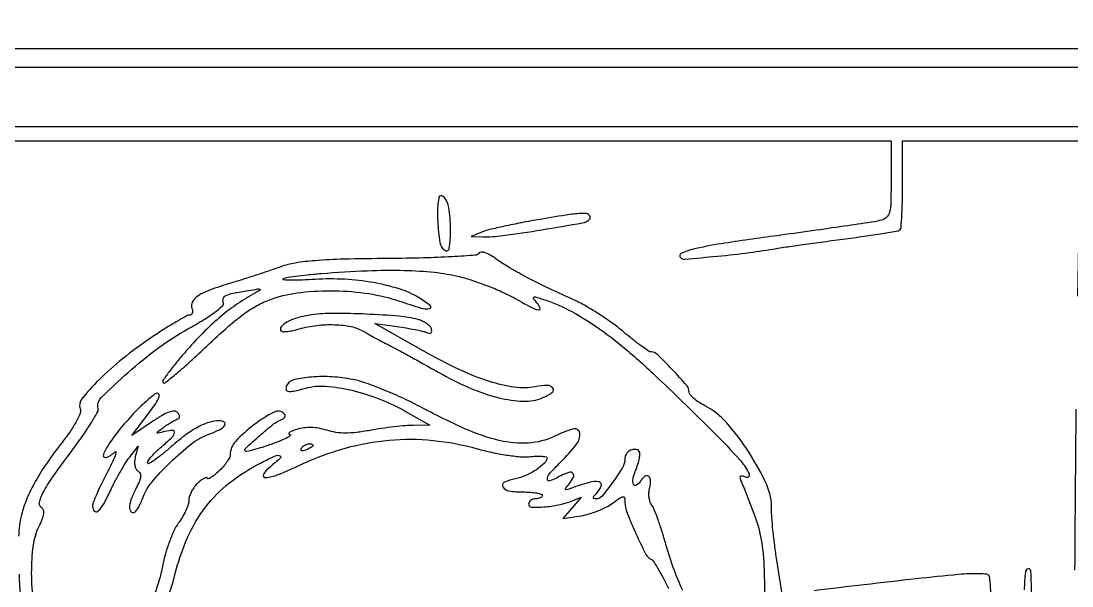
# Model space of a CAD drawing. Extents: x 33 to 995, y 30 to 1513.
# Drawn here: x 444.4 to 673.4, y 1057 to 1180.1 of the extents above; entities that cross this region are included whole.
import ezdxf

# ---------------------------------------------------------------- set-up
doc = ezdxf.new("R2010")
doc.units = 0

msp = doc.modelspace()

# ---------------------------------------------------------------- linework, layer by layer
for points in [[(969.036452, 1225.056595, -0.000004), (969.039353, 1088.299549, -0.000008), (969.038944, 928.132759, -0.000006), (969.033447, 745.616071)], [(276.975462, 751.66875, 0.000287), (291.244919, 723.455401, 0.000683), (301.894641, 702.5, -0.000082), (311.121065, 684.399125, -0.000073), (320.711442, 665.569818, -0.000073), (329.335168, 648.62616, -0.000225), (335.160797, 637.163211), (346.5, 614.826422), (501, 614.908769, -0.000002), (561.298067, 614.940643, -0.000003), (614.572792, 614.968231, -0.000002), (659.799513, 614.99122, -0.000053), (670.673333, 614.995558), (685.846667, 615)], [(56.838383, 550.971158, 0.000004), (56.774237, 658.613587, 0.000005), (56.715227, 754.844653, 0.000003), (56.664187, 835.950257, 0.000067), (56.646079, 859.5, -0.000403), (56.643947, 881.789623, -0.00003), (56.690827, 942.55625, -0.000042), (56.757144, 1015.035999, -0.000032), (56.841506, 1094.5), (57.067621, 1295.5)], [(972.956293, 313.397605, 0.000039), (972.978038, 768.984398, 0.000039), (972.928152, 1226.063636, 0.000618)], [(53.508353, 1474.214499, 0.000027), (53.251612, 1321.329098, 0.00033), (53.052888, 1115.372179, 0.000076), (53, 768.50806), (53, 62.314567)], [(38.822837, 332.31249, -0.000046), (38.889141, 769.339498, -0.000051), (39.034879, 1189.135476, -0.000465), (39.288314, 1372.643788, -0.000087), (39.584884, 1491.939655, -0.098597), (40.571108, 1496.824427, -0.031477), (42.041633, 1499.802126, -0.045918), (43.725173, 1502.193461, -0.046088), (45.811833, 1504.231037, -0.032025), (48.5, 1506.13944, -0.137776), (53.048935, 1507.445047, -0.000422), (114.224298, 1507.740408, -0.000933), (216.862219, 1507.95772, -0.000061), (514.602117, 1507.996262), (977.704234, 1508), (981.07832, 1505.726203, -0.029148), (982.52989, 1504.619797, -0.018066), (984.105016, 1503.165079, -0.018106), (985.561024, 1501.610852, -0.030905), (986.643885, 1500.200472), (988.835363, 1496.948538), (989.233898, 772.224269), (989.632433, 47.5)], [(995.005458, 43.718342), (994.752729, 770.609171), (994.5, 1497.5), (991.694724, 1502.272392, 0.032229), (990.320582, 1504.29898, 0.021357), (988.502755, 1506.444128, 0.02152), (986.549572, 1508.384329, 0.038625), (984.767769, 1509.772392), (980.646091, 1512.5), (515.573046, 1512.712577, 0.000094), (263.010968, 1512.780544, 0.000625), (137.080546, 1512.633358, 0.000111), (51.337268, 1512.406859, 0.105014), (47.5, 1511.580442, 0.060151), (44.399911, 1509.715644, 0.033004), (41.086923, 1506.764579, 0.032003), (38.025614, 1503.225534, 0.039426), (35.669775, 1499.552908), (33.5, 1495.5), (33.247266, 770.21552, 0.000036), (33.115334, 293.12885, 0.000631)], [(681.5, 1156.987355), (513.806038, 1156.993677), (346.112075, 1157), (337.929995, 1140.75, -0.000914), (334.449413, 1133.868725, -0.000781), (330.757014, 1126.629688, -0.000786), (327.379445, 1120.058844, -0.002243), (325.001063, 1115.5, 0.000607), (319.966674, 1105.926701, 0.000307), (313.646141, 1093.854211, 0.000156), (303.803707, 1075.012306, 0.000025), (284.486637, 1038, -0.000146), (274.223598, 1018.347231, -0.000112), (263.012605, 996.90625, -0.000114)], [(695.790391, 1174), (513.415519, 1174), (331.040648, 1174), (328.900264, 1169.75, -0.002499), (327.739155, 1167.472872, -0.000644), (325.842834, 1163.810937, -0.000656), (323.669274, 1159.640234, -0.000668), (321.497637, 1155.5, 0.001499), (308.591964, 1130.795557, 0.000904), (293.435553, 1101.439793, 0.000653), (273.797652, 1063.111719, 0.000241), (246.194756, 1009, -0.000334)], [(283.926435, 1073.86576, -0.000752), (295.59842, 1096.543761, -0.000947), (306.474496, 1117.5, 0.000478), (312.518146, 1129.118354, 0.000463), (318.604816, 1140.873438, 0.000457), (323.941856, 1151.227408, 0.001709), (327.26829, 1157.75), (333.462951, 1170), (513.496437, 1170), (693.529923, 1170)], [(49.921437, 30.277249, 0.000009), (186.426532, 30.187823, 0.000194)], [(374.328114, 1154), (504.164057, 1154), (634, 1154), (634, 1145.616631, -0.005548), (633.944099, 1140.578463, -0.052921), (633.66995, 1138.447263, -0.142971), (633.033873, 1137.330366, -0.129036), (631.872098, 1136.676804, -0.026108), (630.355305, 1136.363687, -0.00096), (624.555774, 1135.490446, -0.001748), (617.69042, 1134.49472, -0.001226), (609.953579, 1133.419547, 0.002977), (597.723276, 1131.676254, 0.018491), (591.494106, 1130.513646, 0.042269), (588.358221, 1129.523015, 0.535228), (588.155731, 1128.510935, 0.222055), (589.029303, 1128.193661, 0.002005), (596.140072, 1128.854372, 0.007408), (603.164263, 1129.640671, 0.012642), (609, 1130.53207, -0.008659), (610.572852, 1130.785159, -0.000898), (614.284645, 1131.309861, -0.001116), (618.709379, 1131.917182, -0.000892), (623.479643, 1132.552421, 0.003466), (628.108836, 1133.193137, 0.005376), (632.093121, 1133.816583, 0.001875), (635.509955, 1134.402123, 0.154187), (635.979643, 1134.64631, 0.181779), (636.188664, 1135.107208, 0.003454), (636.347145, 1137.779958, 0.007918), (636.462357, 1140.936695, 0.005161), (636.5, 1144.583333), (636.5, 1154), (658.148761, 1154), (679.797522, 1154)], [(675.009768, 1139.874065, 0.000308), (674.626751, 1120.15601, 0.002307)], [(676.246068, 1119.851538, 0.000302), (675.986329, 1139.633308, 0.339895)], [(610.328417, 1054.83903), (609.102191, 1062.669515, -0.00664), (608.639545, 1065.904396, -0.00665), (608.263212, 1069.148886, -0.006525), (608.009512, 1071.987848, -0.026147), (607.968025, 1073.73095, 0.113656), (606.904227, 1079.03724, 0.037175), (603.065423, 1086.089014, 0.037598), (598.134825, 1092.602009, 0.09281), (593.428524, 1096.27389, -0.025353), (592.11577, 1097.039811, -0.033256), (591.007129, 1097.874484, -0.03513), (590.213734, 1098.662601, -0.181583), (590, 1099.231727, 0.179951), (589.45867, 1100.687128, 0.011349), (586.343473, 1104.134129, 0.01091), (583.068864, 1107.44829, 0.194805), (581.706545, 1108, -0.151077), (581.154028, 1108.170844, -0.007317), (579.564105, 1109.292527, -0.011368), (577.70072, 1110.714303, -0.007904), (575.659492, 1112.400093, 0.021666), (573.249212, 1114.28156, 0.013196), (570.253101, 1116.301032, 0.013216), (567.1712, 1118.149519, 0.022719), (564.5, 1119.501033, -0.005755), (558.824366, 1122.134841, -0.010365), (554.243231, 1124.443028, -0.012579), (550.56367, 1126.513833, -0.02317), (547.698689, 1128.407687, 0.028181), (546.508261, 1129.177582, 0.055427), (545.474295, 1129.623281, 0.081347), (544.677314, 1129.730648, 0.234426), (544.198689, 1129.475994, -0.223271), (543.455698, 1129.060241, -0.003298), (538.328081, 1128.730467, -0.007921), (532.106947, 1128.470352, -0.004375), (524.5, 1128.339533, 0.00374), (514.740601, 1128.184107, 0.013336), (508.501569, 1127.871428, 0.020618), (504.164683, 1127.357391, 0.04793), (501, 1126.532461, -0.005998), (498.828498, 1125.76729, -0.002692), (495.957931, 1124.811536, -0.002664), (492.913098, 1123.833861, -0.003622), (490.154658, 1122.986246, 0.01346), (485.500792, 1121.455371, 0.058851), (482.912103, 1120.165445, 0.129447), (481.745666, 1118.871153, 0.213778), (481.66643, 1117.426887, -0.067474), (481.795183, 1116.881087, -0.115205), (481.733625, 1116.419148, -0.152418), (481.495408, 1116.114973, -0.152133), (481.126283, 1116, 0.127909), (480.423648, 1115.817264, 0.005675), (478.222744, 1114.55646, 0.009262), (475.633378, 1112.968564, 0.006458), (472.769294, 1111.085821, 0.020193), (466.555698, 1106.509278, 0.027567), (461.37638, 1101.871151, 0.024973), (457.655491, 1097.758354, 0.269205), (457.312654, 1095.62762, -0.188422), (457.30688, 1094.676504, -0.029029), (456.493226, 1092.932787, -0.026923), (455.175002, 1090.775284, -0.015224), (453.362364, 1088.303476, 0.014417), (450.040251, 1083.78856, 0.023701), (447.529174, 1079.766647, 0.02767), (445.712642, 1076.057526, 0.036715), (444.507249, 1072.5, 0.060236), (443.893494, 1067.911278, 0.012004)], [(447.119937, 1053.39386, -0.030385), (446.729291, 1059.827532, -0.030231), (447.096892, 1065.891181, -0.08585), (448.312791, 1069.932182, 0.019564), (449.047472, 1071.55795, 0.060378), (449.362414, 1072.719843, 0.105676), (449.308547, 1073.528932, 0.187185), (448.910995, 1074.055008, -0.315516), (448.414622, 1075.209799, -0.072291), (449.183826, 1077.31946, -0.031495), (451.341697, 1080.784895, -0.005506), (455.881151, 1086.998935, 0.009159), (458.009469, 1089.957519, 0.013452), (459.760948, 1092.640267, 0.00874), (461.106051, 1094.91505, 0.187723), (461.217047, 1095.67305, -0.259132), (461.900938, 1098.039019, -0.014293), (467.725617, 1103.505864, -0.022118), (474.439905, 1108.945525, -0.033484), (480.76914, 1113, 0.011), (484.155126, 1114.960288, 0.02408), (486.635959, 1116.639161, 0.024715), (488.302794, 1118.021921, 0.301496), (488.492835, 1118.787854, -0.177902), (488.501359, 1119.669434, -0.194047), (489.079947, 1120.296616, -0.062854), (490.571788, 1120.785711, -0.007498), (494, 1121.396329, -0.004008), (495.976436, 1121.701623, -0.122034), (496.470863, 1121.653199, -0.624542), (496.493563, 1121.454516, -0.016214), (495.5, 1120.864885, 0.023121), (491.60213, 1118.478297, 0.024917), (488.041256, 1115.796739, 0.022698), (484.497284, 1112.556412, 0.014199), (480.638492, 1108.466593, 0.008782), (478.433253, 1105.902942, 0.014439), (476.670452, 1103.649999, 0.008082), (475.320212, 1101.754274, 0.361671), (475.361327, 1101.30534, 0.382854), (475.817743, 1101.280614, 0.00425), (478.410868, 1103.40195, 0.010366), (481.438304, 1106.029959, 0.00625), (484.922176, 1109.263305, -0.008943), (489.622148, 1113.578412, -0.02472), (493.127214, 1116.386358, -0.034054), (496.143503, 1118.268637, -0.04149), (499.199341, 1119.585529, -0.052361), (505.385354, 1120.964516, -0.033313), (512.76076, 1121.319586, -0.032905), (520.267512, 1120.685393, -0.044761), (526.86672, 1119.073726, 0.009088), (531.592381, 1117.555689, 0.117965), (533.424239, 1117.449689, 0.650157), (533.579861, 1118.083477, 0.028063), (531.051532, 1119.822467, 0.061418), (526.832667, 1121.72524, 0.031814), (521.203927, 1123.087238, 0.029834), (514.879512, 1123.812333, 0.029656), (508.500973, 1123.781756, -0.006986), (505.651023, 1123.638809, -0.013262), (503.353917, 1123.61671, -0.010615), (501.644706, 1123.681918, -0.645767), (501.56182, 1123.899056, -0.157215), (502.06456, 1124.158732, -0.005625), (504.236711, 1124.495134, -0.009881), (506.846969, 1124.816863, -0.00671), (509.829431, 1125.084378, -0.008345), (519.912964, 1125.683516, -0.016449), (527.938328, 1125.761874, -0.020534), (534.481927, 1125.341237, -0.033909), (539.936111, 1124.387865, -0.019105), (542.82255, 1123.56084, -0.012585), (546.076365, 1122.400984, -0.01267), (549.189278, 1121.110752, -0.023792), (551.621727, 1119.887865, 0.006503), (555.451923, 1117.793403, 0.06388), (557.171048, 1117.146686, 0.590043), (557.510289, 1117.520544, 0.091122), (556.880287, 1118.644246, -0.012688), (556.112098, 1119.619166, -0.409233), (556.149107, 1119.89183, -0.237184), (556.501808, 1119.960851, -0.006874), (558.007842, 1119.51756, -0.045809), (563.643324, 1117.190784, -0.029478), (569.703461, 1113.541227, -0.025146), (576.260853, 1108.543093, -0.015852), (583.415464, 1102.098262, -0.003208), (595.080693, 1090.755811, -0.017183), (601.182224, 1084.318802, -0.072589), (603.056952, 1081.453378, -0.67378), (602.34953, 1080.696114, 0.030867), (601.482942, 1080.968645, 0.313231), (601.148714, 1080.841266, 0.235447), (601.092613, 1080.434643, 0.020166), (601.479757, 1079.423609, -0.016222), (604.457029, 1071.828273, -0.048133), (605.812513, 1066.405602, -0.032644), (606.365532, 1059.797234, -0.00448), (606.493696, 1045.966521, -0.002656)], [(703.379674, 1077.199471, 0.00003), (702.954765, 1065.209168, 0.00003), (702.494555, 1052.178972, 0.000036)], [(588.633892, 1056.009594, -0.021797), (586.545301, 1061.058468, -0.019297), (584.808955, 1066.47784, 0.008489), (583.988768, 1069.241951, 0.010621), (583.130269, 1071.775821, 0.008977), (582.331219, 1073.861485, 0.07738), (581.821687, 1074.714854, -0.100224), (581.465812, 1075.377346, -0.045975), (581.268914, 1076.342335, -0.043025), (581.243406, 1077.432405, -0.045858), (581.407385, 1078.487014, 0.066532), (581.58188, 1080.02414, 0.223716), (581.143903, 1080.908108, 0.334864), (580.36577, 1080.927053, 0.09915), (579.5, 1080, -0.09399), (578.543576, 1078.954651, -0.484397), (577.89199, 1079.127857, -0.160183), (577.771824, 1080.442705, -0.042338), (578.426428, 1082.478159, 0.024126), (578.949185, 1083.921287, 0.043396), (579.2146, 1085.151099, 0.056215), (579.227107, 1086.076961, 0.233726), (578.939848, 1086.537176, 0.152329), (577.995188, 1086.779637, 0.129212), (577.009608, 1086.466, 0.122652), (576.26898, 1085.689284, 0.13011), (576, 1084.673118, -0.136495), (575.494718, 1082.856678, -0.020189), (573.377922, 1079.646793, -0.016918), (571.02012, 1076.591196, -0.223556), (569.763949, 1076, -0.064902), (569.27328, 1076.06396, -0.348566), (569.122997, 1076.265487, -0.169557), (569.253367, 1076.605689, -0.020885), (569.8, 1077.2, 0.103645), (570.853264, 1078.811675, 0.465047), (570.384065, 1079.674021, 0.119952), (568.233702, 1079.594726, 0.020839), (564.342901, 1078.317034, -0.009783), (563.256972, 1077.933635, -0.386361), (563.042784, 1078.028657, -0.274431), (563.076028, 1078.304786, -0.006881), (563.892501, 1079.336935, 0.054756), (564.798907, 1080.739866, 0.322743), (564.667199, 1081.555142, 0.278958), (563.796693, 1081.77017, 0.047405), (562.151388, 1081.08102, -0.023639), (559.675716, 1079.903014, -0.519289), (559.100288, 1080.264629, -0.199969), (559.496269, 1081.37376, -0.011939), (562, 1084, 0.028974), (565.480301, 1087.908852, 0.201835), (566.151184, 1090.321519, 0.448504), (564.847111, 1091.214595, 0.057247), (561.249569, 1089.872323, -0.092022), (555.696455, 1088.22758, -0.076295), (549.52886, 1088.523057, -0.053249), (541.940208, 1090.925205, -0.01951), (531.803873, 1095.846382, 0.014003), (527.816807, 1097.836646, 0.01213), (523.530688, 1099.703244, 0.012292), (519.564754, 1101.204588, 0.034543), (516.704853, 1101.990697, 0.034916), (512.2425, 1102.571303, 0.034871), (507.740834, 1102.525684, 0.034009), (503.985431, 1101.966402, 0.203071), (502.405105, 1100.846456, 0.137004), (502.141045, 1099.932508, 0.365114), (502.542556, 1099.447215, 0.098691), (503.837392, 1099.469616, 0.01384), (506.447645, 1100.113155, -0.087218), (510.761216, 1100.525944, -0.037998), (516.466562, 1099.637097, -0.035696), (522.609807, 1097.724175, -0.036893), (528.348153, 1094.973555), (533.5, 1092.018768), (529.933659, 1092.009384, 0.020557), (528.160078, 1091.93176, 0.007704), (525.682955, 1091.682583, 0.007617), (522.990006, 1091.328066, 0.009168), (520.47123, 1090.910049, -0.015929), (517.50872, 1090.459456, -0.030527), (515.109109, 1090.319996, -0.036459), (513.023598, 1090.478525, -0.039363), (511.03757, 1090.93818, 0.031805), (509.306048, 1091.36657, 0.03803), (507.634919, 1091.539179, 0.039954), (506.031028, 1091.454149, 0.042895), (504.5, 1091.114084, 0.017025), (503.435798, 1090.739608, 0.06531), (502.821875, 1090.401959, 0.367941), (502.767575, 1090.172524, 0.253328), (503, 1090.012887, -0.636301), (503.07989, 1089.781018, -0.070322), (502.467299, 1089.335474, -0.026283), (501.062386, 1088.681171, -0.010556), (499.080165, 1087.930102, -0.007555), (496.976483, 1087.219006, -0.011849), (495.145555, 1086.678294, -0.006005), (493.607232, 1086.283115, -0.261968), (493.29658, 1086.370087, -0.426699), (493.309745, 1086.990454, -0.00598), (496.39609, 1089.758045, -0.012052), (499.447716, 1092.302099, -0.082519), (501.153095, 1093.24746, 0.06927), (501.615003, 1093.487831, 0.12224), (501.893453, 1093.812194, 0.160338), (501.946253, 1094.166002, 0.145927), (501.782065, 1094.497697, 0.336093), (499.556685, 1094.886315, 0.042868), (495.17385, 1092.130793, 0.043008), (491.148622, 1088.507414, 0.190228), (490, 1085.597589, -0.123603), (489.841278, 1084.965336, -0.028854), (489.265625, 1084.025601, -0.028034), (488.456954, 1082.990828, -0.024304), (487.5, 1082, -0.016606), (486.539724, 1081.156107, -0.035436), (485.734375, 1080.584889, -0.062978), (485.188455, 1080.340903, -0.503352), (485, 1080.480674, 0.4275), (484.831356, 1080.64187, 0.103047), (484.4125, 1080.534688, 0.048421), (483.768471, 1080.137474, 0.021539), (483, 1079.5, 0.046322), (482.234676, 1078.666286, 0.039262), (481.5875, 1077.660133, 0.041022), (481.14329, 1076.641187, 0.082464), (481, 1075.778291, -0.081083), (480.844975, 1074.828609, -0.02591), (480.318592, 1073.49304, -0.025088), (479.568143, 1072.042386, -0.025547), (478.680313, 1070.683278, 0.050645), (477.705006, 1069.013084, 0.01952), (476.687512, 1066.525713, 0.01909), (475.786059, 1063.72204, 0.022335), (475.153742, 1061, -0.030142), (474.349041, 1057.765669, -0.012473), (472.891559, 1053.497454, -0.012063)], [(674.277197, 1095.52744, 0.000832), (674, 1060.5)], [(676.5, 1060.411811, 0.000839), (676.441571, 1095.231139, 0.002292)], [(476.832133, 1055.768724, 0.02331), (477.88532, 1059.270221, -0.041069), (480.706553, 1067.570247, -0.061161), (484.592574, 1074.173555, -0.063364), (489.84493, 1079.476051, -0.048166), (496.75, 1083.876039, -0.009246), (499.857314, 1085.386956, -0.215354), (500.815756, 1085.396409, -0.541686), (500.905264, 1084.854029, -0.015053), (498.75, 1082.996372, 0.080863), (497.247721, 1081.311444, 0.619274), (497.659799, 1080.627353, 0.076761), (500.444039, 1081.289641, 0.012016), (505.634658, 1083.55047, -0.040433), (515.124317, 1087.057438, -0.046401), (524.627512, 1088.790971, -0.046991), (534.182652, 1088.731568, -0.043386), (543.826609, 1086.908353, 0.015889), (546.96363, 1086.134715, 0.01471), (550.224884, 1085.539249, 0.014883), (553.157825, 1085.181383, 0.046716), (555.140395, 1085.184779, -0.01501), (556.620224, 1085.281192, -0.025154), (557.866241, 1085.262183, -0.022941), (558.807487, 1085.156867, -0.368857), (559, 1084.931413, -0.207423), (558.500015, 1083.778038, -0.04164), (556.703759, 1082.35649, -0.04211), (554.416059, 1081.100559, -0.055182), (552.14532, 1080.379064, 0.057514), (549.738385, 1079.601954, 0.445508), (549.423267, 1078.602317, 0.226642), (550.721448, 1077.728987, 0.036626), (553.843262, 1077.5, -0.016963), (555.437594, 1077.445896, -0.02766), (556.780405, 1077.279687, -0.026645), (557.781954, 1077.04335, -0.333474), (558.001293, 1076.75, -0.190904), (557.887228, 1076.463581, -0.088034), (557.559755, 1076.220313, -0.067945), (557.074157, 1076.055272, -0.048022), (556.5, 1076, 0.073831), (555.926848, 1075.914903, 0.088114), (555.440625, 1075.667572, 0.100606), (555.115586, 1075.299892, 0.131597), (555, 1074.868331, 0.398942), (555.635741, 1074.19836, 0.031574), (558.32004, 1074.227103, 0.034327), (561.524582, 1074.686741, 0.038917), (564.5, 1075.571032), (566.5, 1076.339131), (564.5, 1074.019147), (562.5, 1071.699164), (566.466943, 1072.321916, 0.033038), (568.189141, 1072.710228, 0.022548), (570.08612, 1073.366156, 0.022783), (571.865694, 1074.168461, 0.041907), (573.216943, 1075.002272, -0.007353), (574.932067, 1076.231727, -0.127721), (575.571987, 1076.467611, -0.381778), (575.907241, 1076.223016, -0.051447), (576.009769, 1075.279937, 0.093465), (576.455702, 1072.984482, 0.012582), (578.393726, 1068.444111, 0.009097), (580.569551, 1063.902615, 0.179831), (581.681635, 1062.866689, -0.151069), (582.152364, 1062.475028, -0.008479), (583.174171, 1060.845215, -0.012418), (584.325899, 1058.825285, -0.008735), (585.524379, 1056.5, 0.004776)], [(373.192375, 970.703322, -0.000026), (373.275493, 997.513324, -0.000674)], [(664.745227, 1052.184913, 0.00291), (664.461701, 1060.346884, 0.499192), (663.836195, 1060.778732, 0.298458), (663.257785, 1060.047093, 0.010073), (662.992872, 1056.198951, 0.012014)], [(443.987702, 1059.626374, 0.013046), (444.560797, 1050.314798, 0.015143), (445.604411, 1041.5, -0.005395), (446.962239, 1031.675596, -0.014917), (447.636432, 1024.726689, -0.011967), (447.850214, 1019.752764, -0.419796), (447.111634, 1019, 0.127596), (446.5838, 1018.863071, 0.027824), (445.782623, 1018.35711, 0.027275), (444.895412, 1017.649223, 0.023202), (444.038955, 1016.811439, 0.147339)], [(655.899347, 1053.490673, 0.001229), (655.546746, 1058.59813, 0.121135), (655.325921, 1059.281666, 0.234565), (654.845598, 1059.580416, 0.01519), (653.156506, 1059.690779, 0.019583), (651.054138, 1059.681756, 0.013161), (648.657668, 1059.514276, 0.003242), (639.495433, 1058.571145, 0.001721), (628.158593, 1057.290329, 0.001084), (617.262557, 1055.99737, 0.015642)]]:
    msp.add_lwpolyline(points, format="xyb")
for points in [[(535.200096, 1136.329004, 0.025637), (535.667078, 1131.859232, 0.201815), (536.740432, 1130.122768, 0.560776), (537.72388, 1130.542373, 0.036355), (538, 1134.334879, 0.019112), (537.872141, 1137.678644, 0.049505), (537.451703, 1140.051474, 0.080885), (536.773939, 1141.507287, 0.24834), (535.843107, 1142, 0.354409), (535.488663, 1141.712673, 0.02388), (535.26527, 1140.334145, 0.025845), (535.15303, 1138.503174, 0.015596)], [(557.5, 1136.87062, 0.005109), (553.488049, 1136.135676, 0.006005), (549.703125, 1135.354997, 0.005322), (546.524099, 1134.623843, 0.036715), (545, 1134.13546), (542.5, 1133.126773), (545, 1133.069281, 0.039873), (549.417456, 1133.320072, 0.006579), (557.866621, 1134.593348, 0.002851), (566.78829, 1136.110412, 0.154017), (568.29369, 1136.89369, 0.408625), (568.301543, 1137.715063, 0.204443), (567.252507, 1138.16006, 0.036591), (563.966588, 1137.912203, 0.005631)], [(507.754536, 1116.065129, 0.032492), (504.737379, 1115.446169, 0.055717), (502.353618, 1114.497882, 0.098746), (501.087381, 1113.459628, 0.385723), (501.132898, 1112.533768, 0.209665), (501.504829, 1112.38863, 0.020299), (502.492446, 1112.469677, 0.023046), (503.710404, 1112.676938, 0.016166), (505.05963, 1113.017102, -0.04105), (508.833951, 1113.771375, -0.037882), (512.784853, 1113.927369, -0.040093), (516.371792, 1113.507926, -0.083135), (519, 1112.511336, 0.005414), (520.204979, 1111.825408, 0.002467), (521.79375, 1110.953877, 0.002443), (523.477228, 1110.051786, 0.003358), (525, 1109.258408, -0.005213), (526.798638, 1108.312803, -0.001636), (529.471629, 1106.860446, -0.001634), (532.444626, 1105.219802, -0.001809), (535.307673, 1103.614012, 0.026037), (542.276245, 1100.137932, 0.042062), (548.55009, 1098.013012, 0.051442), (553.89253, 1097.261779, 0.107816), (558.001232, 1098.00051, 0.05084), (560.11186, 1099.137957, 0.406526), (560.313786, 1100.120594, 0.264374), (559.170054, 1100.722312, 0.038227), (556.449037, 1100.424462, -0.080827), (551.925488, 1100.315233, -0.043214), (546.458951, 1101.557963, -0.033749), (539.916602, 1104.151217, -0.017068), (532.044294, 1108.239504), (521.5, 1114.180829), (526.377849, 1113.50997, -0.00675), (528.355955, 1113.210654, -0.007393), (530.265981, 1112.866122, -0.006971), (531.889519, 1112.524845, -0.036335), (532.764299, 1112.260205, 0.049946), (533.391825, 1112.088828, 0.202718), (533.768974, 1112.17842, 0.248403), (533.920019, 1112.490621, 0.071473), (533.82129, 1113.03613, 0.113713), (533.475558, 1113.602313, 0.047241), (532.787106, 1114.184223, 0.043507), (531.899799, 1114.692679, 0.043057), (530.93484, 1115.042004, 0.044159), (526.785976, 1115.767068, 0.010162), (519.689207, 1116.224961, 0.010674), (512.504352, 1116.388529, 0.034712)], [(468.805056, 1094.419398, 0.017096), (465.803349, 1090.998407, 0.029023), (463.566579, 1087.917628, 0.038743), (462.347225, 1085.645335, 0.541721), (462.768063, 1085, 0.101318), (463.176106, 1085.083542, 0.031258), (463.739527, 1085.367188, 0.029837), (464.345448, 1085.771608, 0.028743), (464.906924, 1086.25, -0.698263), (465.099336, 1086.155631, -0.066523), (464.91728, 1085.402399, -0.020866), (464.213962, 1083.79183, -0.007972), (463.106924, 1081.609232, 0.00878), (461.91709, 1079.253975, 0.01134), (460.912659, 1077.049602, 0.009217), (460.153438, 1075.183698, 0.092261), (460, 1074.359232, 0.182268), (460.384052, 1073.340697, 0.413189), (461.128155, 1073.291522, 0.084603), (462.362347, 1074.804283, 0.019315), (463.88434, 1077.75, -0.010884), (464.87626, 1079.751846, -0.009026), (466.016134, 1081.839062, -0.009138), (467.130557, 1083.714382, -0.02416), (468.015335, 1085), (469.920115, 1087.5), (469.316659, 1085.147642, 0.047898), (469.163558, 1084.170338, 0.06078), (469.219882, 1083.259224, 0.071822), (469.468703, 1082.524535, 0.137679), (469.886723, 1082.070009, -0.145349), (470.34469, 1081.556766, -0.134718), (470.465682, 1080.860464, -0.075472), (470.217328, 1079.873173, -0.0209), (469.536283, 1078.422367, 0.024996), (468.506123, 1076.180319, 0.066173), (468.072825, 1074.473194, 0.137726), (468.239114, 1073.424885, 0.292908), (468.902175, 1073, 0.213963), (469.31645, 1073.185784, 0.037838), (469.845849, 1073.879266, 0.0351), (470.382297, 1074.846899, 0.025158), (470.8478, 1075.993245, -0.089037), (472.818321, 1079.491102, -0.027171), (476.952588, 1083.973934, -0.02754), (481.590822, 1088.012803, -0.07876), (485.324017, 1090.072524, 0.028199), (487.652139, 1091.066067, 0.114924), (488.832353, 1092.037335, 0.452568), (488.701325, 1092.695174, 0.131809), (487.5651, 1093, 0.079489), (485.337896, 1092.643674, 0.046887), (482.862336, 1091.564795, 0.03649), (480.043513, 1089.727458, 0.018226), (476.75, 1087.025534, -0.011084), (474.926684, 1085.485642, -0.021603), (473.395312, 1084.355059, -0.024247), (472.262703, 1083.669538, -0.568119), (472, 1083.82612, -0.155594), (472.169196, 1084.356667, -0.022085), (472.88125, 1085.271133, -0.023393), (473.851207, 1086.307042, -0.017997), (475, 1087.346546, 0.014216), (477.259199, 1089.359961, 0.149153), (477.86611, 1090.424125, 0.493025), (477.459745, 1090.912578, 0.051944), (475.75, 1090.666368, -0.00306), (474.255709, 1090.299589, -0.366564), (474.091722, 1090.382504, -0.341753), (474.140519, 1090.56693, -0.002898), (475.39181, 1091.513674, -0.012428), (476.1974, 1092.085235, -0.011407), (477.053432, 1092.633202, -0.01149), (477.839328, 1093.08695, -0.036373), (478.39181, 1093.338937, 0.089153), (478.811439, 1093.586518, 0.199188), (478.975071, 1093.911302, 0.157017), (478.876759, 1094.316513, 0.051871), (478.5, 1094.808877, 0.216752), (477.78152, 1095.101768, 0.077729), (476.671021, 1094.882481, 0.046715), (475.131535, 1094.151191, 0.015858), (473.041072, 1092.815567), (468.582144, 1089.76338), (471.111927, 1093.13169, 0.005184), (473.41353, 1096.263286, 0.037659), (474.385684, 1097.85549, 0.152309), (474.521355, 1098.643119, 0.37614), (474.114073, 1099, 0.168156), (473.526971, 1098.796804, 0.011372), (472.140416, 1097.654448, 0.015307), (470.527315, 1096.174168, 0.010825)], [(508, 1087.606989, -0.2252), (507.911231, 1087.419896, -0.029412), (507.544118, 1087.154486, -0.029555), (507.042538, 1086.875192, -0.020646), (506.448062, 1086.618443, -0.036408), (505.868281, 1086.443138, -0.155351), (505.512472, 1086.474315, -0.32948), (505.393111, 1086.674071, -0.1144), (505.507079, 1087.011454, -0.115814), (506.098109, 1087.603931, -0.080554), (506.973761, 1087.969265, -0.115534), (507.708846, 1087.972535, -0.349578)]]:
    msp.add_lwpolyline(points, format="xyb", close=True)

doc.saveas('drawing.dxf')
